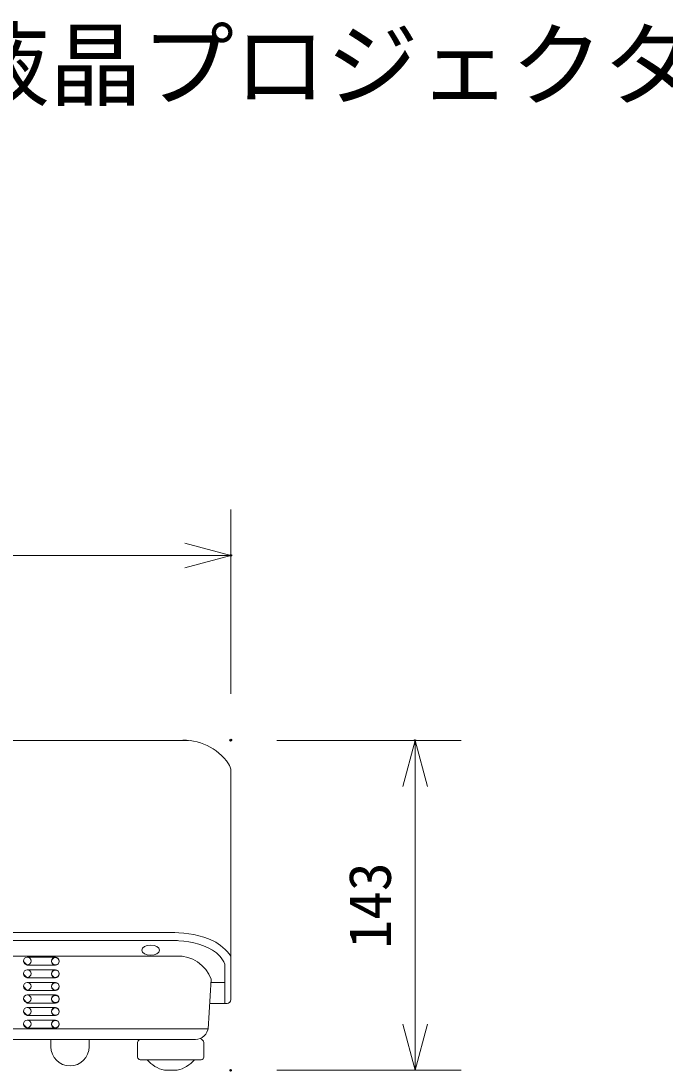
# Model space of a CAD drawing. Units: millimetres, scale not verified. Extents: x -63 to 62, y -58 to 55.
# Drawn here: x -20.94 to 6.98, y 9.57 to 55.09 of the extents above; entities that cross this region are included whole.
import ezdxf
from ezdxf.enums import TextEntityAlignment as Align

# ---------------------------------------------------------------- set-up
doc = ezdxf.new("R2010")
doc.units = ezdxf.units.MM
doc.header["$LTSCALE"] = 0.125
doc.header["$PDMODE"] = 32
doc.header["$PDSIZE"] = 0.0625
for name, color, linetype, lineweight in [('0-0_0', 7, 'Continuous', 9), ('0-3_GAIKEI', 1, 'Continuous', 18), ('0-6_SUNPO', 7, 'Continuous', 9)]:
    doc.layers.add(name, color=color, linetype=linetype, lineweight=lineweight)
doc.layers.add('0-2_MOJI1', color=7, linetype='Continuous')
doc.layers.add('0-5_DEFPOINTS', color=7, linetype='Continuous')
doc.styles.add('ＭＳ ゴシック', font='')
doc.styles.get('ＭＳ ゴシック').set_extended_font_data('MS Gothic')

# ---------------------------------------------------------------- blocks, each defined once
blk = doc.blocks.new('_OPEN30')
at = {"layer": '0-0_0'}
blk.add_line((0, 0), (-1, 0), dxfattribs=at)
blk.add_lwpolyline([(-1, 0.26795), (0, 0), (-1, -0.26795)], dxfattribs=at)
blk = doc.blocks.new('D6')
at = {"layer": '0-5_DEFPOINTS'}
for p in [(-14.0925, 28.001), (-49.0925, 20.001), (-14.0925, 20.001)]:
    blk.add_point(p, dxfattribs=at)
at = {"layer": '0-6_SUNPO'}
for p, q in [((-49.0925, 22.001), (-49.0925, 30.001)), ((-14.0925, 22.001), (-14.0925, 30.001)), ((-47.0925, 28.001), (-16.0925, 28.001))]:
    blk.add_line(p, q, dxfattribs=at)
at = {"layer": '0-6_SUNPO', "xscale": 2, "yscale": 2, "rotation": 180}
blk.add_blockref('_OPEN30', (-49.0925, 28.001), dxfattribs=at)
at = {"layer": '0-6_SUNPO', "xscale": 2, "yscale": 2}
blk.add_blockref('_OPEN30', (-14.0925, 28.001), dxfattribs=at)
at = {"layer": '0-6_SUNPO', "style": 'ＭＳ ゴシック'}
blk.add_text('350', height=1.833, dxfattribs=at).set_placement((-33.4675, 28.501), align=Align.BOTTOM_LEFT)
blk = doc.blocks.new('D5')
at = {"layer": '0-5_DEFPOINTS'}
for p in [(-14.1027, 19.9827), (-6.1027, 19.9827), (-14.1027, 5.6827)]:
    blk.add_point(p, dxfattribs=at)
at = {"layer": '0-6_SUNPO'}
for p, q in [((-12.1027, 19.9827), (-4.1027, 19.9827)), ((-6.1027, 7.6827), (-6.1027, 17.9827)), ((-12.1027, 5.6827), (-4.1027, 5.6827))]:
    blk.add_line(p, q, dxfattribs=at)
at = {"layer": '0-6_SUNPO', "xscale": 2, "yscale": 2}
for p, rotation in [((-6.1027, 19.9827), 90), ((-6.1027, 5.6827), 270)]:
    blk.add_blockref('_OPEN30', p, dxfattribs=dict(at, rotation=rotation))
at = {"layer": '0-6_SUNPO', "style": 'ＭＳ ゴシック'}
blk.add_text('143', height=1.833, rotation=90, dxfattribs=at).set_placement((-6.6027, 10.9577), align=Align.BOTTOM_LEFT)

msp = doc.modelspace()

# ---------------------------------------------------------------- linework, layer by layer
at = {"layer": '0-3_GAIKEI', "color": 7}
for p, q in [((-45.0014, 23.9018), (-13.6846, 23.9018)), ((-11.843, 22.5738), (-11.843, 12.6664)), ((-44.6266, 14.5509), (-14.0594, 14.5509)), ((-12.83, 11.3855), (-12.6972, 13.5526)), ((-12.0089, 12.5005), (-12.7617, 12.5005)), ((-45.3084, 10.9387), (-13.3776, 10.9387))]:
    msp.add_line(p, q, dxfattribs=at)
at = {"layer": '0-3_GAIKEI'}
for p, q in [((-44.4188, 15.5685), (-14.2672, 15.5685)), ((-44.372, 15.2215), (-14.1594, 15.2215)), ((-19.449, 14.5038), (-20.6721, 14.5038)), ((-20.6721, 14.1539), (-19.449, 14.1539)), ((-19.2831, 14.3198), (-19.2831, 14.3379)), ((-12.1074, 14.2078), (-12.1074, 12.5005)), ((-19.449, 13.9584), (-20.6721, 13.9584)), ((-19.2831, 13.7744), (-19.2831, 13.7925)), ((-20.6721, 13.6085), (-19.449, 13.6085)), ((-19.449, 13.413), (-20.6721, 13.413)), ((-19.2831, 13.229), (-19.2831, 13.2471)), ((-12.1074, 13.4017), (-12.7065, 13.4017)), ((-20.6721, 13.0631), (-19.449, 13.0631)), ((-19.449, 12.8676), (-20.6721, 12.8676)), ((-20.6721, 12.5177), (-19.449, 12.5177)), ((-19.449, 12.3222), (-20.6721, 12.3222)), ((-19.2831, 12.6836), (-19.2831, 12.7017)), ((-20.6721, 11.9723), (-19.449, 11.9723)), ((-19.2831, 12.1382), (-19.2831, 12.1563)), ((-28.0906, 11.3929), (-12.8334, 11.3929)), ((-19.449, 11.7768), (-20.6721, 11.7768)), ((-20.6721, 11.4269), (-19.449, 11.4269)), ((-19.2831, 11.5928), (-19.2831, 11.6109)), ((-19.6451, 10.9387), (-19.6451, 10.6227)), ((-17.986, 10.9387), (-17.986, 10.6227)), ((-15.8842, 10.8084), (-15.8842, 10.1694)), ((-13.014, 10.8084), (-13.014, 10.1694)), ((-13.1246, 10.0588), (-15.7736, 10.0588)), ((-14.1671, 9.6018), (-14.7249, 9.6018))]:
    msp.add_line(p, q, dxfattribs=at)
for points in [[(-20.838, 14.3379), (-20.838, 14.3198), (-20.6721, 14.1539)], [(-20.838, 13.7925), (-20.838, 13.7744), (-20.6721, 13.6085)], [(-20.838, 13.2471), (-20.838, 13.229), (-20.6721, 13.0631)], [(-20.838, 12.7017), (-20.838, 12.6836), (-20.6721, 12.5177)], [(-20.838, 12.1563), (-20.838, 12.1382), (-20.6721, 11.9723)], [(-20.838, 11.6109), (-20.838, 11.5928), (-20.6721, 11.4269)]]:
    msp.add_lwpolyline(points, dxfattribs=at)
for centre in [(-20.6721, 14.3379), (-19.449, 14.3379), (-19.449, 14.3198), (-20.6721, 13.7925), (-19.449, 13.7925), (-19.449, 13.7744), (-20.6721, 13.2471), (-19.449, 13.2471), (-19.449, 13.229), (-20.6721, 12.7017), (-19.449, 12.7017), (-19.449, 12.6836), (-20.6721, 12.1563), (-19.449, 12.1563), (-19.449, 12.1382), (-20.6721, 11.6109), (-19.449, 11.6109), (-19.449, 11.5928)]:
    msp.add_circle(centre, 0.1659, dxfattribs=at)
at = {"layer": '0-3_GAIKEI', "color": 7}
for centre, radius, start, end in [((-13.8824, 21.5552), 2.355, 34.42141, 94.81987), ((-12.396, 22.5738), 0.553, 0, 34.42141), ((-14.1275, 13.0296), 1.5229, 20.08433, 92.56314), ((-12.0089, 12.6664), 0.1659, 270, 0), ((-13.3776, 11.4917), 0.553, 270, 356.49409)]:
    msp.add_arc(centre, radius, start, end, dxfattribs=at)
at = {"layer": '0-3_GAIKEI'}
for centre, radius, start, end in [((-14.2906, 11.3457), 4.2229, 66.52953, 90.31781), ((-14.2367, 11.8946), 3.3278, 61.18354, 91.33091), ((-13.6996, 13.1965), 2.2981, 36.11129, 61.66108), ((-13.2497, 13.7421), 1.2336, 22.18197, 59.98999), ((-15.6377, 10.7481), 0.2538, 131.32166, 166.24366), ((-13.2605, 10.7481), 0.2538, 13.75634, 67.29893), ((-18.8155, 10.6227), 0.8295, 180, 270), ((-18.8155, 10.6227), 0.8295, 270, 0), ((-15.7736, 10.1694), 0.1106, 180, 270), ((-14.3869, 10.9892), 1.428, 220.65642, 256.30682), ((-14.5051, 10.9892), 1.428, 283.69318, 319.34358), ((-13.1246, 10.1694), 0.1106, 270, 0)]:
    msp.add_arc(centre, radius, start, end, dxfattribs=at)
msp.add_ellipse((-15.3187, 14.81), major_axis=(-0.3817, 0), ratio=0.569445, dxfattribs=at)

# ---------------------------------------------------------------- block references
at = {"layer": '0-6_SUNPO'}
for name in ['D6', 'D5']:
    msp.add_blockref(name, (2.2495, 3.9191), dxfattribs=at)

# ---------------------------------------------------------------- texts
at = {"layer": '0-2_MOJI1', "style": 'ＭＳ ゴシック'}
msp.add_text('短焦点液晶プロジェクター', height=2.933, dxfattribs=at).set_placement((-35.7104, 50.8438), align=Align.BOTTOM_LEFT)

doc.saveas('drawing.dxf')
